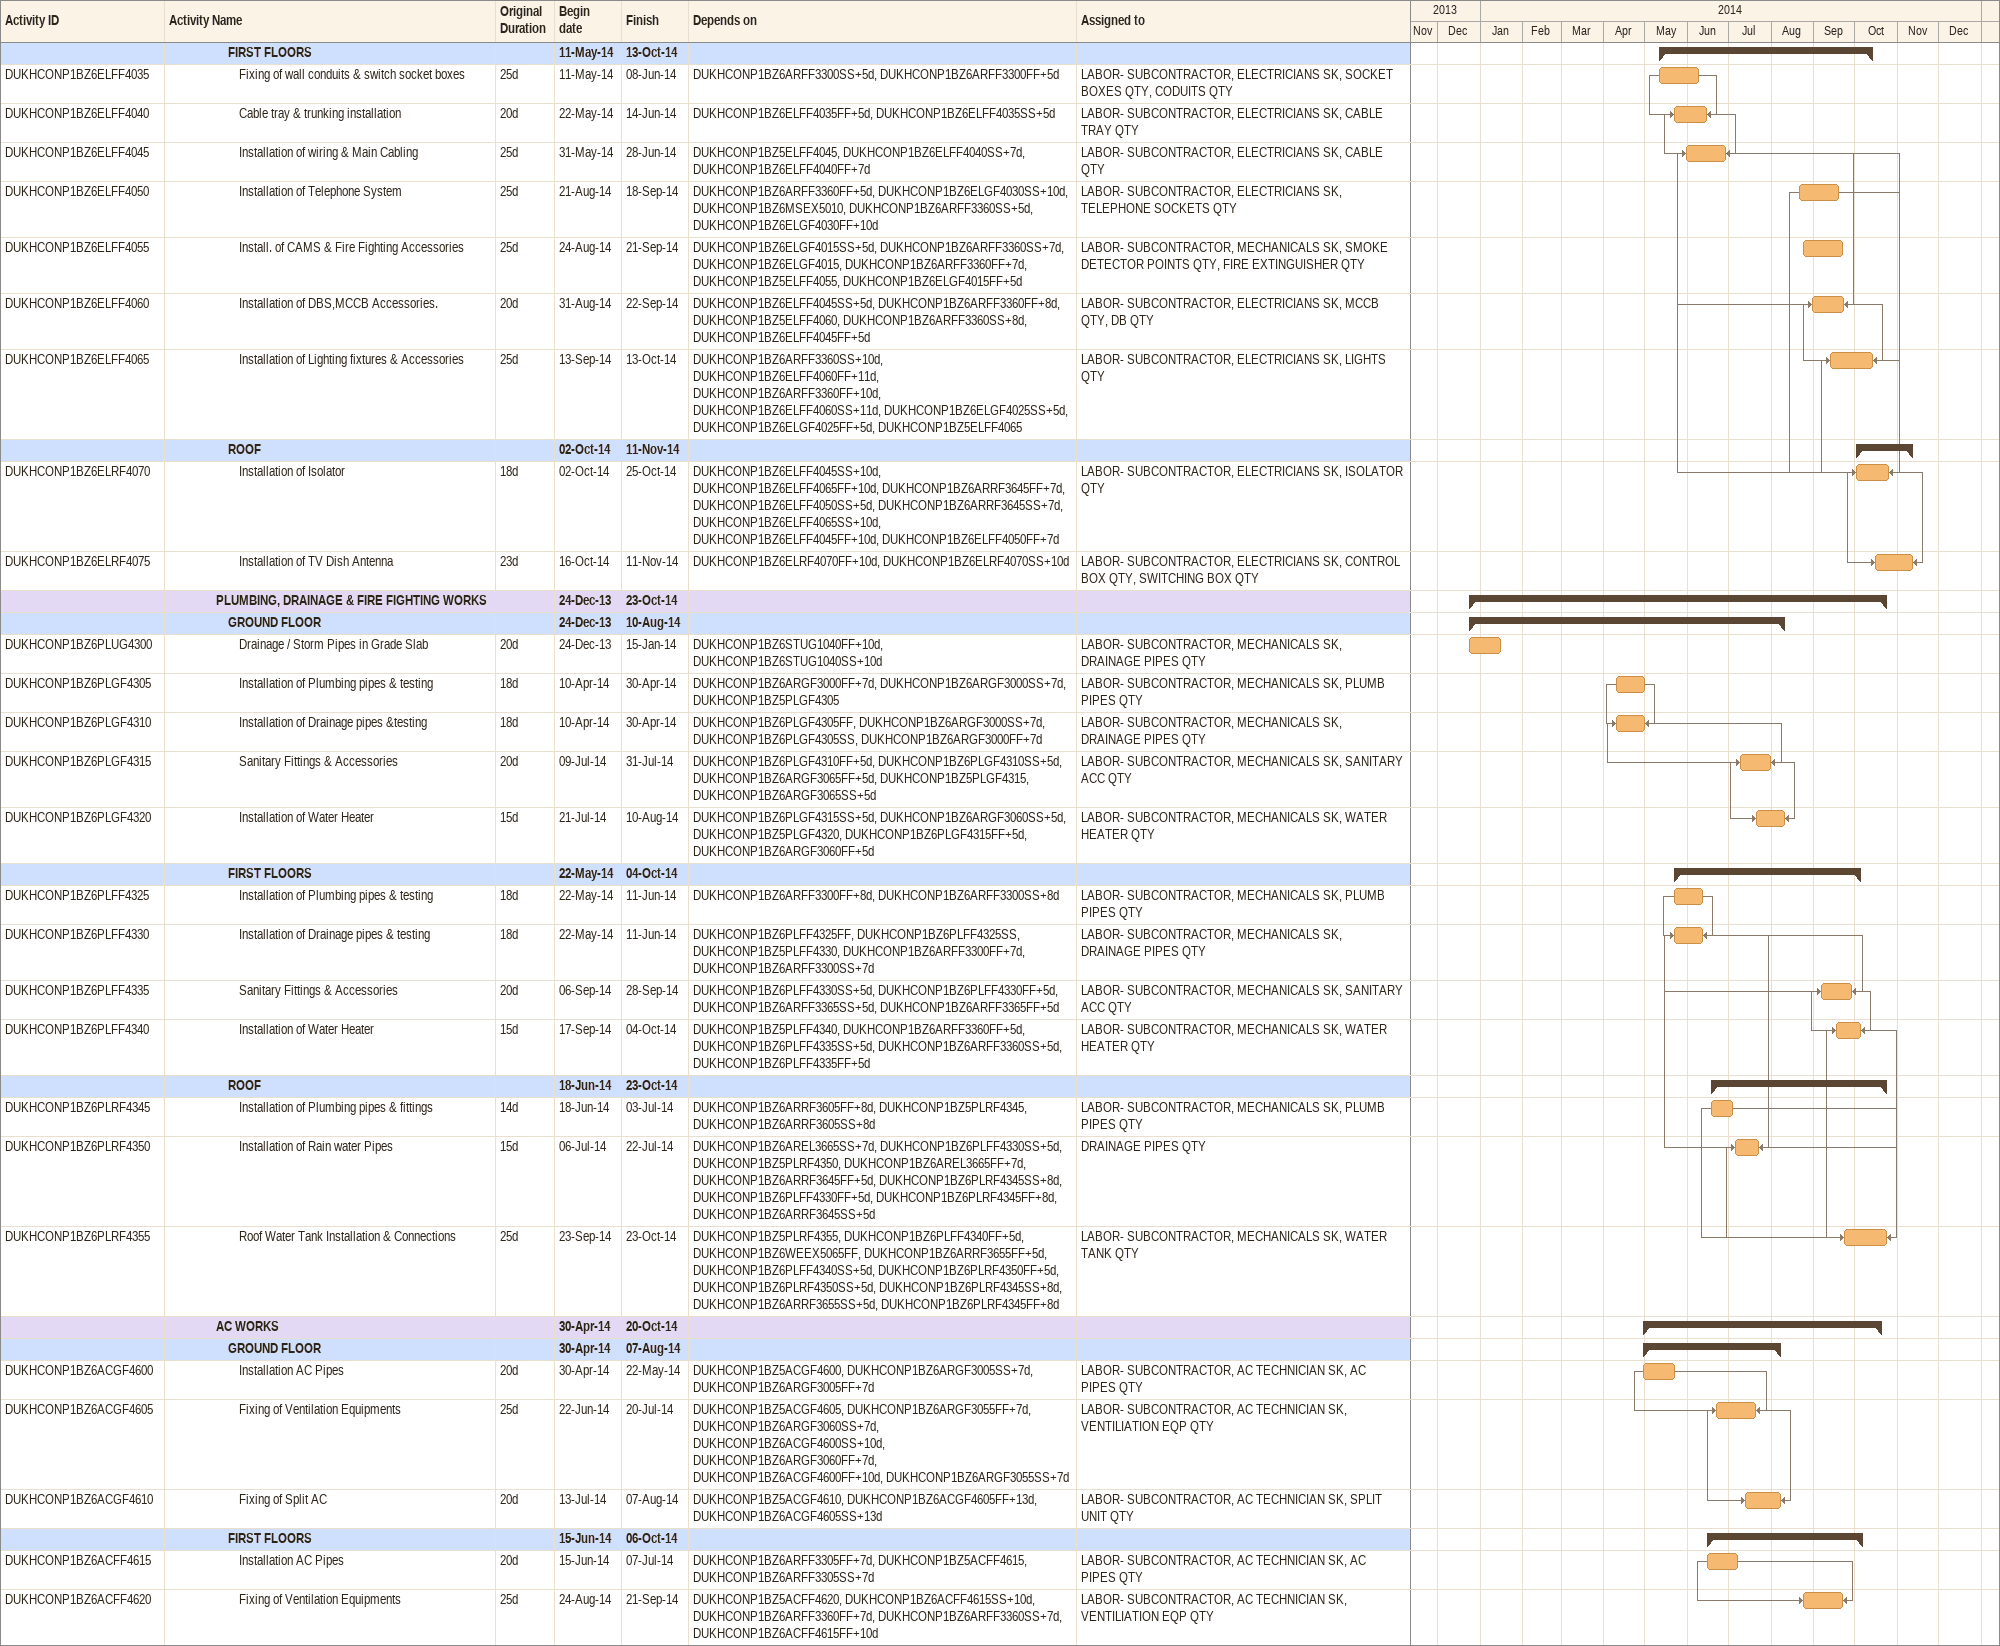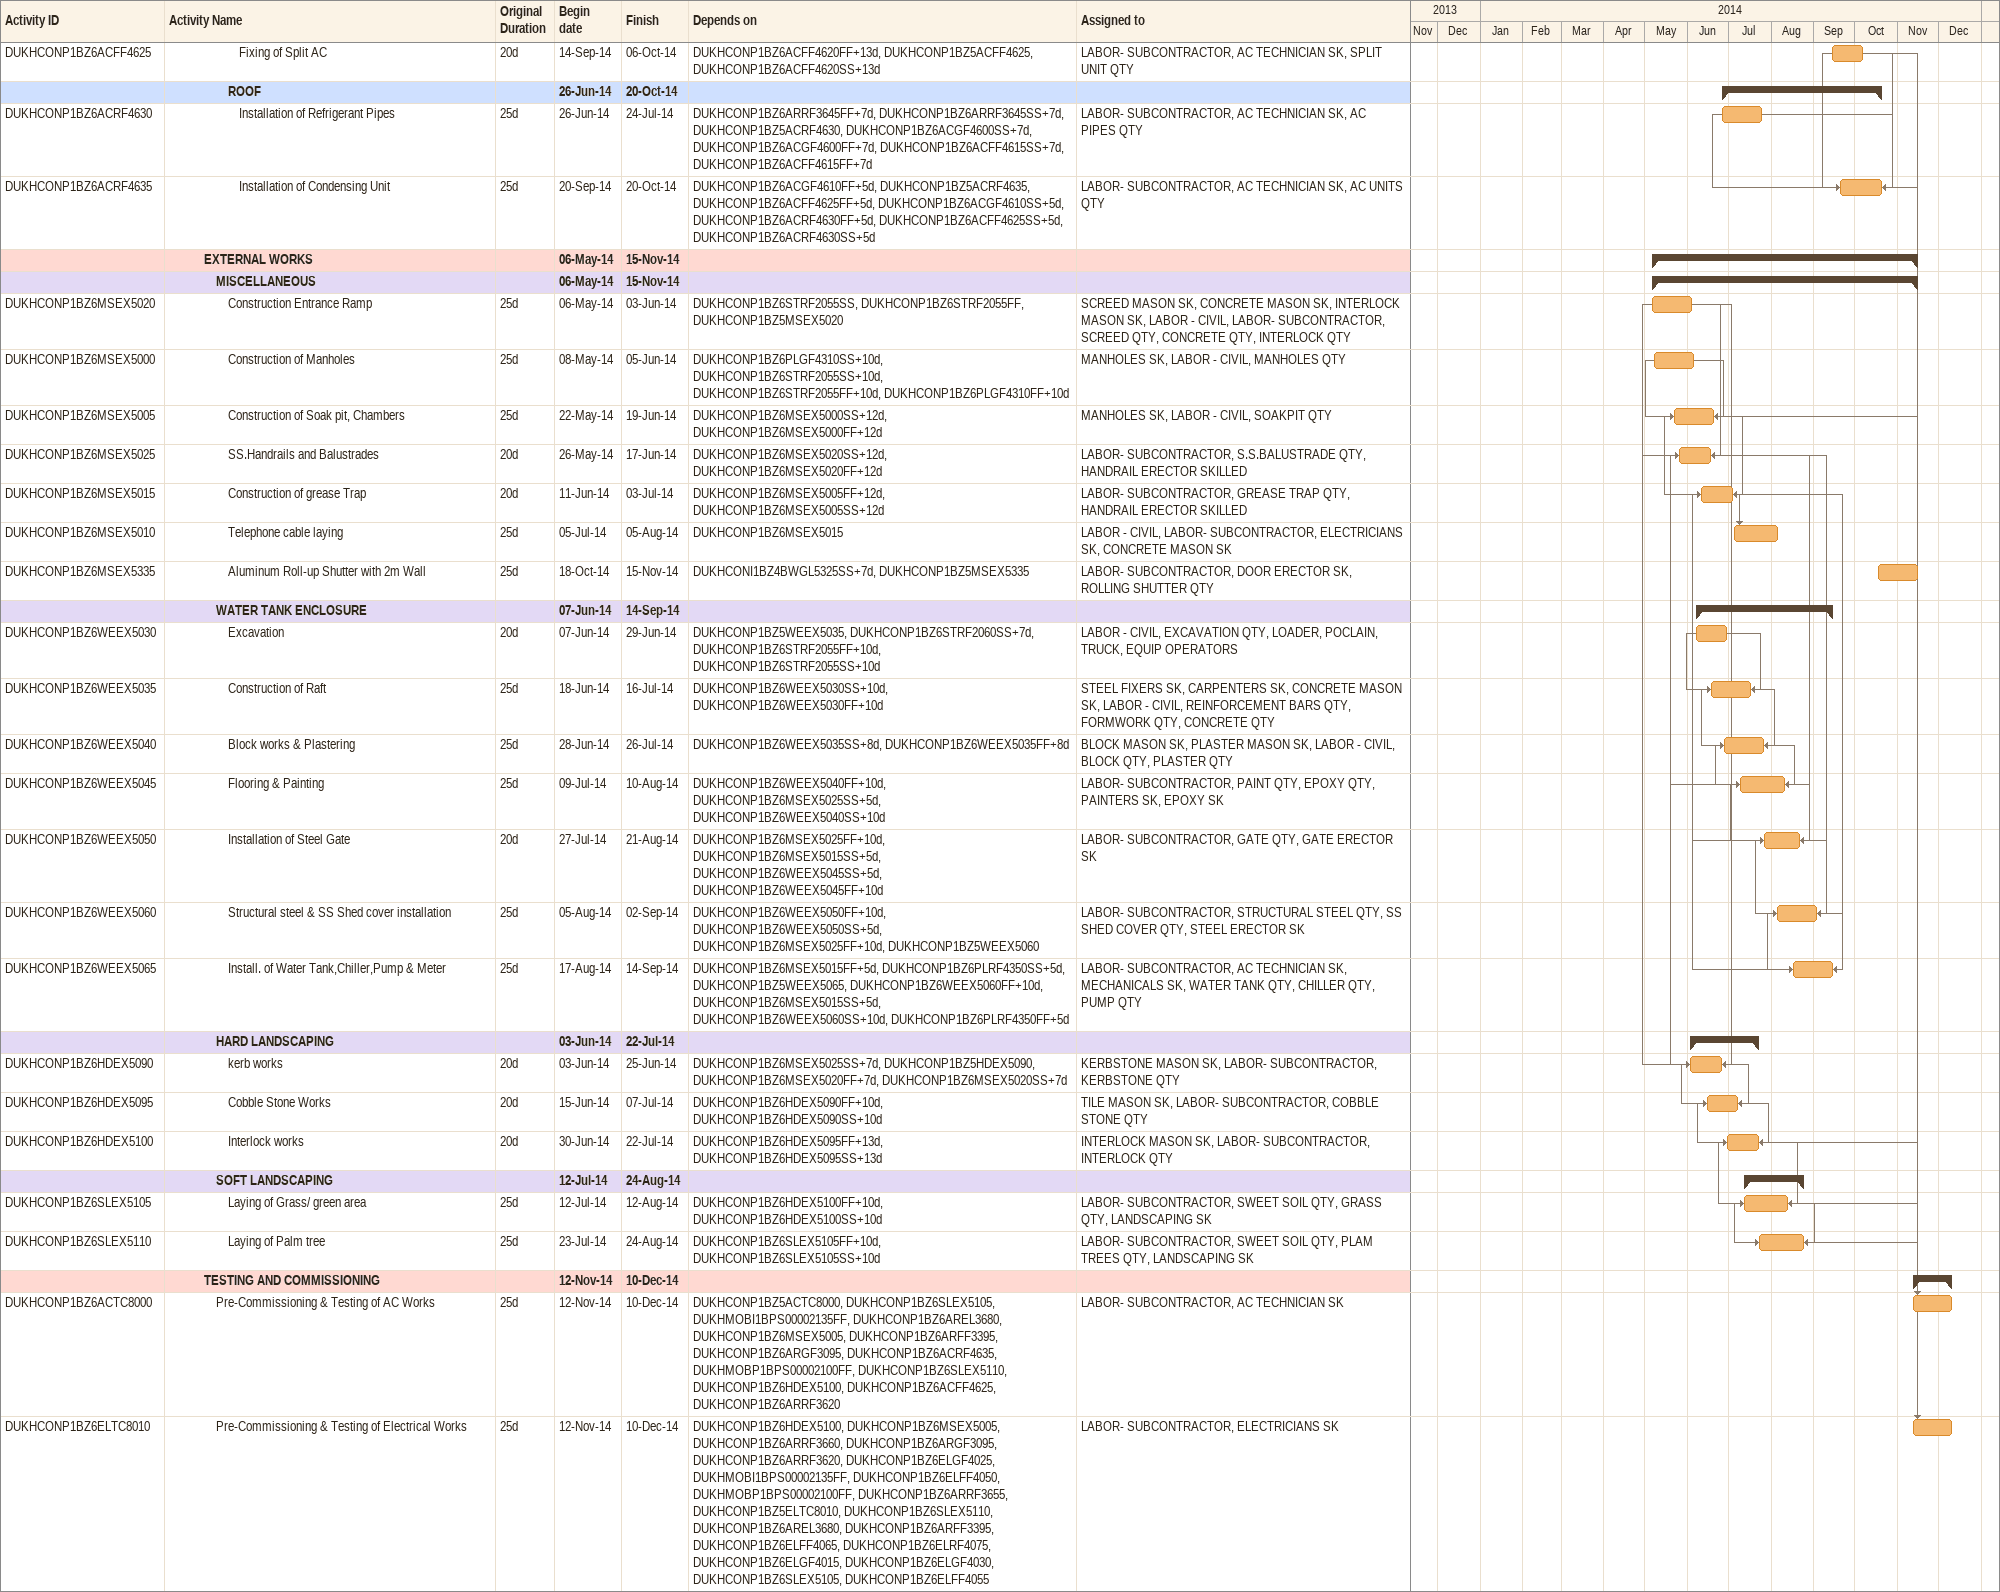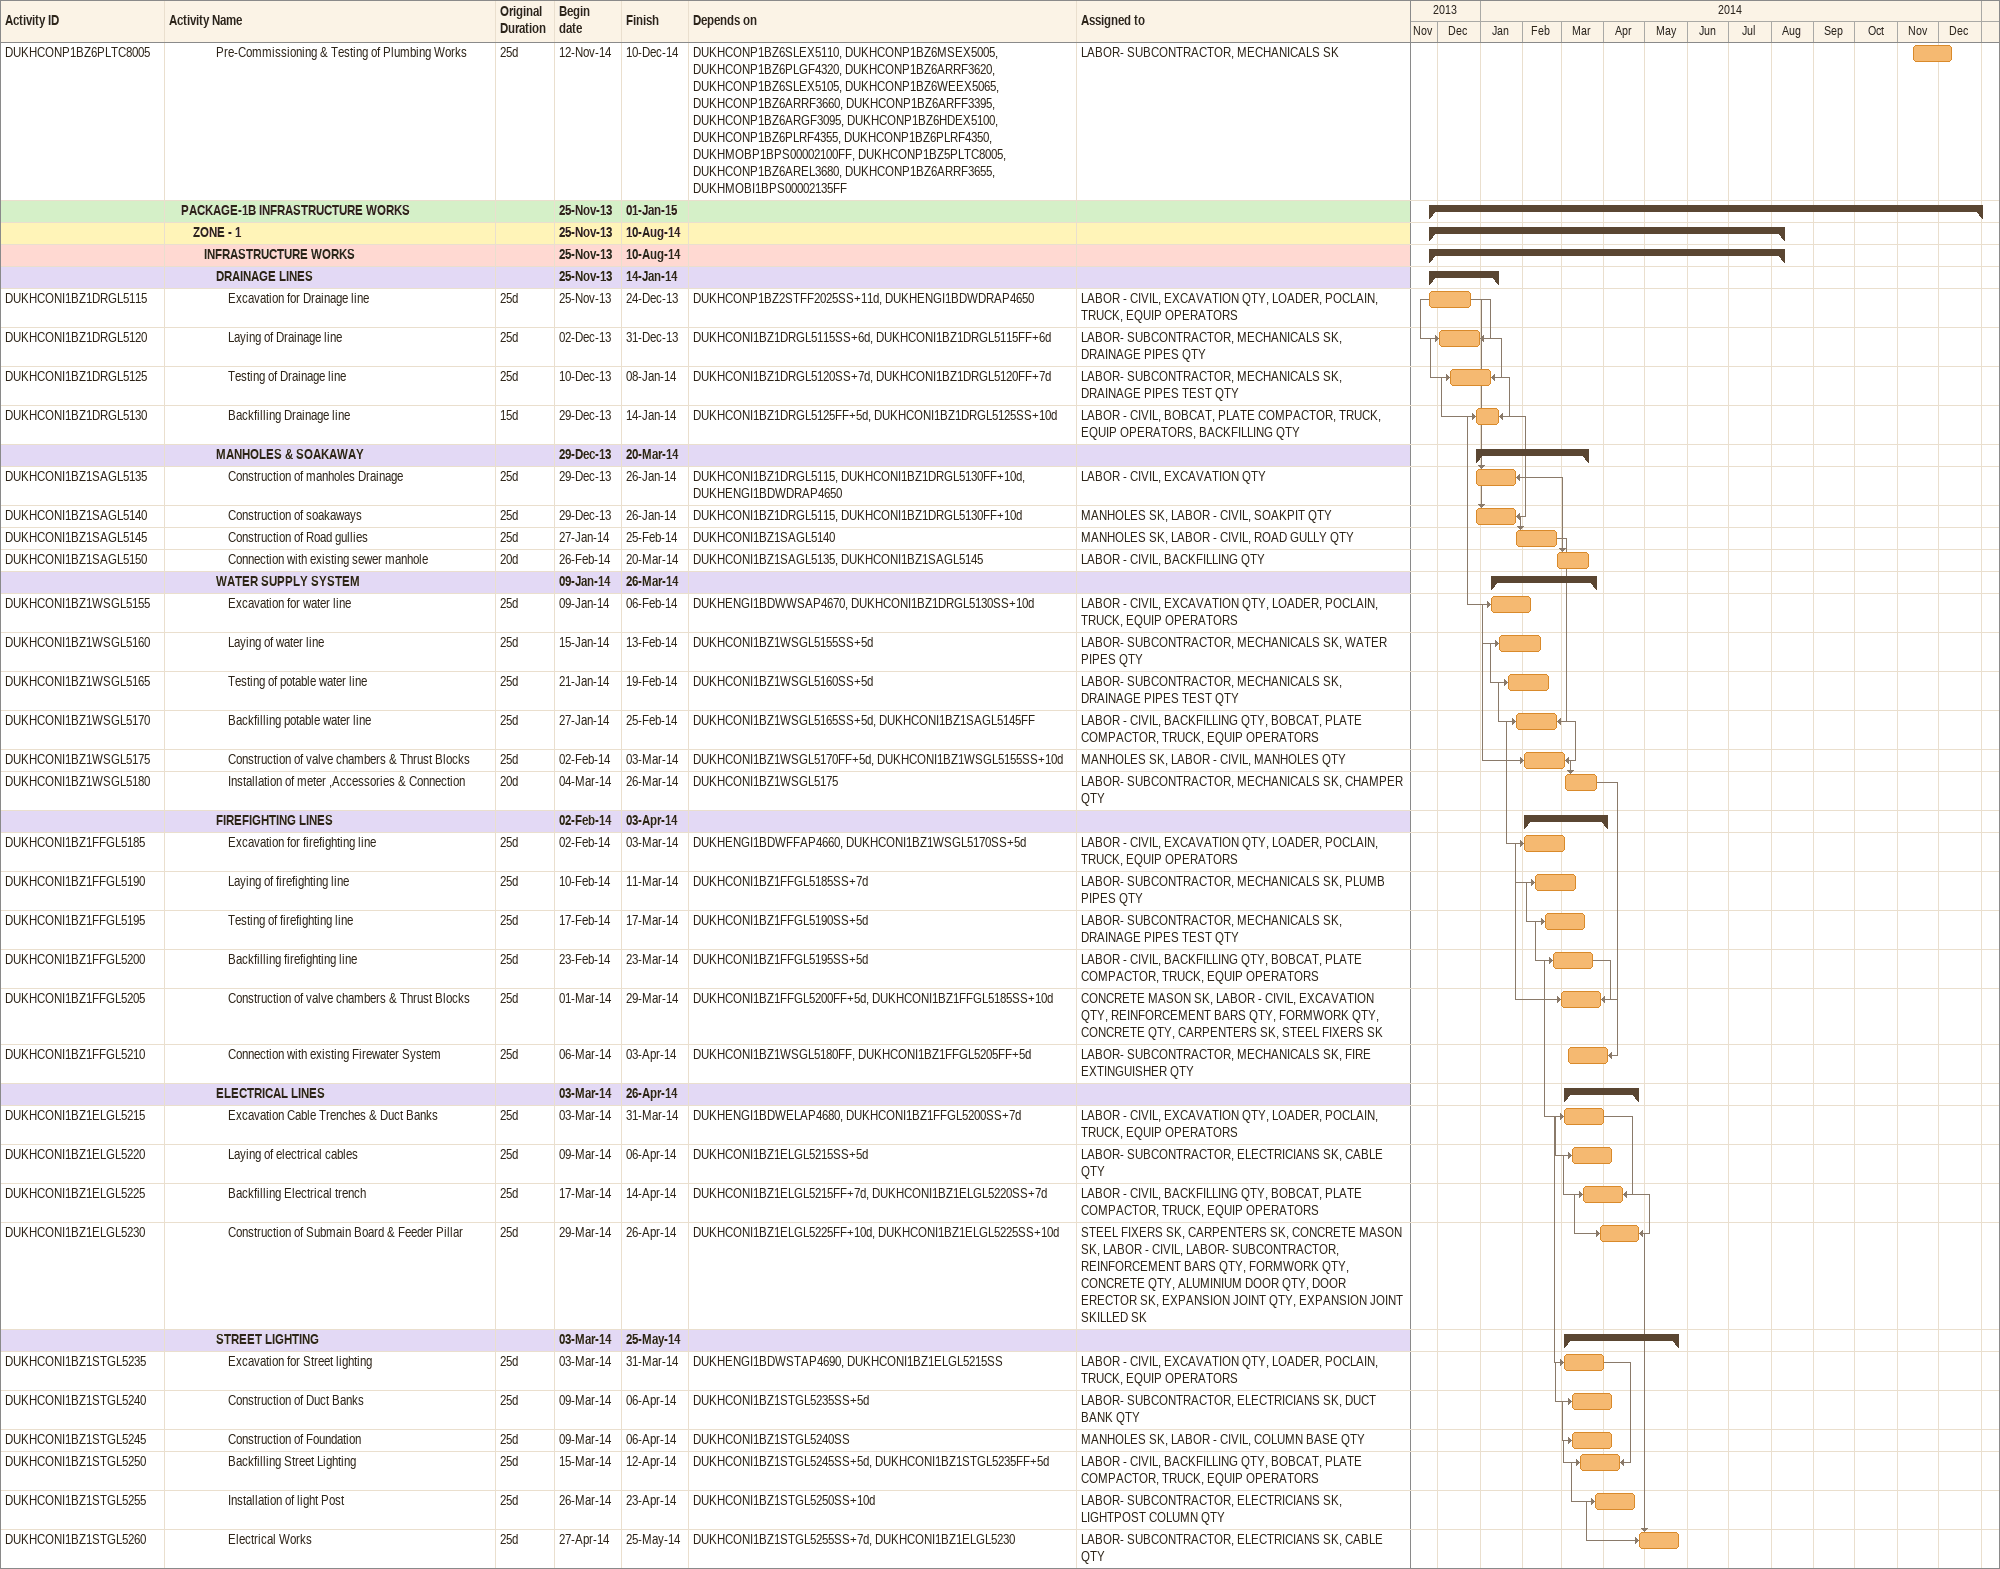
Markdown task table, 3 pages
| ID | Level | Task | Original duration | Start | Finish | Predecessors | Resources |
|---|---|---|---|---|---|---|---|
|  | 6 | **FIRST FLOORS** |  | 2014-05-11 | 2014-10-13 |  |  |
| DUKHCONP1BZ6ELFF4035 | 7 | Fixing of wall conduits & switch socket boxes | 25d | 2014-05-11 | 2014-06-08 | DUKHCONP1BZ6ARFF3300SS+5d, DUKHCONP1BZ6ARFF3300FF+5d | LABOR- SUBCONTRACTOR, ELECTRICIANS SK, SOCKET BOXES QTY, CODUITS QTY |
| DUKHCONP1BZ6ELFF4040 | 7 | Cable tray & trunking installation | 20d | 2014-05-22 | 2014-06-14 | DUKHCONP1BZ6ELFF4035FF+5d, DUKHCONP1BZ6ELFF4035SS+5d | LABOR- SUBCONTRACTOR, ELECTRICIANS SK, CABLE TRAY QTY |
| DUKHCONP1BZ6ELFF4045 | 7 | Installation of wiring & Main Cabling | 25d | 2014-05-31 | 2014-06-28 | DUKHCONP1BZ5ELFF4045, DUKHCONP1BZ6ELFF4040SS+7d, DUKHCONP1BZ6ELFF4040FF+7d | LABOR- SUBCONTRACTOR, ELECTRICIANS SK, CABLE QTY |
| DUKHCONP1BZ6ELFF4050 | 7 | Installation of Telephone System | 25d | 2014-08-21 | 2014-09-18 | DUKHCONP1BZ6ARFF3360FF+5d, DUKHCONP1BZ6ELGF4030SS+10d, DUKHCONP1BZ6MSEX5010, DUKHCONP1BZ6ARFF3360SS+5d, DUKHCONP1BZ6ELGF4030FF+10d | LABOR- SUBCONTRACTOR, ELECTRICIANS SK, TELEPHONE SOCKETS QTY |
| DUKHCONP1BZ6ELFF4055 | 7 | Install. of CAMS & Fire Fighting Accessories | 25d | 2014-08-24 | 2014-09-21 | DUKHCONP1BZ6ELGF4015SS+5d, DUKHCONP1BZ6ARFF3360SS+7d, DUKHCONP1BZ6ELGF4015, DUKHCONP1BZ6ARFF3360FF+7d, DUKHCONP1BZ5ELFF4055, DUKHCONP1BZ6ELGF4015FF+5d | LABOR- SUBCONTRACTOR, MECHANICALS SK, SMOKE DETECTOR POINTS QTY, FIRE EXTINGUISHER QTY |
| DUKHCONP1BZ6ELFF4060 | 7 | Installation of DBS,MCCB Accessories. | 20d | 2014-08-31 | 2014-09-22 | DUKHCONP1BZ6ELFF4045SS+5d, DUKHCONP1BZ6ARFF3360FF+8d, DUKHCONP1BZ5ELFF4060, DUKHCONP1BZ6ARFF3360SS+8d, DUKHCONP1BZ6ELFF4045FF+5d | LABOR- SUBCONTRACTOR, ELECTRICIANS SK, MCCB QTY, DB QTY |
| DUKHCONP1BZ6ELFF4065 | 7 | Installation of Lighting fixtures & Accessories | 25d | 2014-09-13 | 2014-10-13 | DUKHCONP1BZ6ARFF3360SS+10d, DUKHCONP1BZ6ELFF4060FF+11d, DUKHCONP1BZ6ARFF3360FF+10d, DUKHCONP1BZ6ELFF4060SS+11d, DUKHCONP1BZ6ELGF4025SS+5d, DUKHCONP1BZ6ELGF4025FF+5d, DUKHCONP1BZ5ELFF4065 | LABOR- SUBCONTRACTOR, ELECTRICIANS SK, LIGHTS QTY |
|  | 6 | **ROOF** |  | 2014-10-02 | 2014-11-11 |  |  |
| DUKHCONP1BZ6ELRF4070 | 7 | Installation of Isolator | 18d | 2014-10-02 | 2014-10-25 | DUKHCONP1BZ6ELFF4045SS+10d, DUKHCONP1BZ6ELFF4065FF+10d, DUKHCONP1BZ6ARRF3645FF+7d, DUKHCONP1BZ6ELFF4050SS+5d, DUKHCONP1BZ6ARRF3645SS+7d, DUKHCONP1BZ6ELFF4065SS+10d, DUKHCONP1BZ6ELFF4045FF+10d, DUKHCONP1BZ6ELFF4050FF+7d | LABOR- SUBCONTRACTOR, ELECTRICIANS SK, ISOLATOR QTY |
| DUKHCONP1BZ6ELRF4075 | 7 | Installation of TV Dish Antenna | 23d | 2014-10-16 | 2014-11-11 | DUKHCONP1BZ6ELRF4070FF+10d, DUKHCONP1BZ6ELRF4070SS+10d | LABOR- SUBCONTRACTOR, ELECTRICIANS SK, CONTROL BOX QTY, SWITCHING BOX QTY |
|  | 5 | **PLUMBING, DRAINAGE & FIRE FIGHTING WORKS** |  | 2013-12-24 | 2014-10-23 |  |  |
|  | 6 | **GROUND FLOOR** |  | 2013-12-24 | 2014-08-10 |  |  |
| DUKHCONP1BZ6PLUG4300 | 7 | Drainage / Storm Pipes in Grade Slab | 20d | 2013-12-24 | 2014-01-15 | DUKHCONP1BZ6STUG1040FF+10d, DUKHCONP1BZ6STUG1040SS+10d | LABOR- SUBCONTRACTOR, MECHANICALS SK, DRAINAGE PIPES QTY |
| DUKHCONP1BZ6PLGF4305 | 7 | Installation of Plumbing pipes & testing | 18d | 2014-04-10 | 2014-04-30 | DUKHCONP1BZ6ARGF3000FF+7d, DUKHCONP1BZ6ARGF3000SS+7d, DUKHCONP1BZ5PLGF4305 | LABOR- SUBCONTRACTOR, MECHANICALS SK, PLUMB PIPES QTY |
| DUKHCONP1BZ6PLGF4310 | 7 | Installation of Drainage pipes &testing | 18d | 2014-04-10 | 2014-04-30 | DUKHCONP1BZ6PLGF4305FF, DUKHCONP1BZ6ARGF3000SS+7d, DUKHCONP1BZ6PLGF4305SS, DUKHCONP1BZ6ARGF3000FF+7d | LABOR- SUBCONTRACTOR, MECHANICALS SK, DRAINAGE PIPES QTY |
| DUKHCONP1BZ6PLGF4315 | 7 | Sanitary Fittings & Accessories | 20d | 2014-07-09 | 2014-07-31 | DUKHCONP1BZ6PLGF4310FF+5d, DUKHCONP1BZ6PLGF4310SS+5d, DUKHCONP1BZ6ARGF3065FF+5d, DUKHCONP1BZ5PLGF4315, DUKHCONP1BZ6ARGF3065SS+5d | LABOR- SUBCONTRACTOR, MECHANICALS SK, SANITARY ACC QTY |
| DUKHCONP1BZ6PLGF4320 | 7 | Installation of Water Heater | 15d | 2014-07-21 | 2014-08-10 | DUKHCONP1BZ6PLGF4315SS+5d, DUKHCONP1BZ6ARGF3060SS+5d, DUKHCONP1BZ5PLGF4320, DUKHCONP1BZ6PLGF4315FF+5d, DUKHCONP1BZ6ARGF3060FF+5d | LABOR- SUBCONTRACTOR, MECHANICALS SK, WATER HEATER QTY |
|  | 6 | **FIRST FLOORS** |  | 2014-05-22 | 2014-10-04 |  |  |
| DUKHCONP1BZ6PLFF4325 | 7 | Installation of Plumbing pipes & testing | 18d | 2014-05-22 | 2014-06-11 | DUKHCONP1BZ6ARFF3300FF+8d, DUKHCONP1BZ6ARFF3300SS+8d | LABOR- SUBCONTRACTOR, MECHANICALS SK, PLUMB PIPES QTY |
| DUKHCONP1BZ6PLFF4330 | 7 | Installation of Drainage pipes & testing | 18d | 2014-05-22 | 2014-06-11 | DUKHCONP1BZ6PLFF4325FF, DUKHCONP1BZ6PLFF4325SS, DUKHCONP1BZ5PLFF4330, DUKHCONP1BZ6ARFF3300FF+7d, DUKHCONP1BZ6ARFF3300SS+7d | LABOR- SUBCONTRACTOR, MECHANICALS SK, DRAINAGE PIPES QTY |
| DUKHCONP1BZ6PLFF4335 | 7 | Sanitary Fittings & Accessories | 20d | 2014-09-06 | 2014-09-28 | DUKHCONP1BZ6PLFF4330SS+5d, DUKHCONP1BZ6PLFF4330FF+5d, DUKHCONP1BZ6ARFF3365SS+5d, DUKHCONP1BZ6ARFF3365FF+5d | LABOR- SUBCONTRACTOR, MECHANICALS SK, SANITARY ACC QTY |
| DUKHCONP1BZ6PLFF4340 | 7 | Installation of Water Heater | 15d | 2014-09-17 | 2014-10-04 | DUKHCONP1BZ5PLFF4340, DUKHCONP1BZ6ARFF3360FF+5d, DUKHCONP1BZ6PLFF4335SS+5d, DUKHCONP1BZ6ARFF3360SS+5d, DUKHCONP1BZ6PLFF4335FF+5d | LABOR- SUBCONTRACTOR, MECHANICALS SK, WATER HEATER QTY |
|  | 6 | **ROOF** |  | 2014-06-18 | 2014-10-23 |  |  |
| DUKHCONP1BZ6PLRF4345 | 7 | Installation of Plumbing pipes & fittings | 14d | 2014-06-18 | 2014-07-03 | DUKHCONP1BZ6ARRF3605FF+8d, DUKHCONP1BZ5PLRF4345, DUKHCONP1BZ6ARRF3605SS+8d | LABOR- SUBCONTRACTOR, MECHANICALS SK, PLUMB PIPES QTY |
| DUKHCONP1BZ6PLRF4350 | 7 | Installation of Rain water Pipes | 15d | 2014-07-06 | 2014-07-22 | DUKHCONP1BZ6AREL3665SS+7d, DUKHCONP1BZ6PLFF4330SS+5d, DUKHCONP1BZ5PLRF4350, DUKHCONP1BZ6AREL3665FF+7d, DUKHCONP1BZ6ARRF3645FF+5d, DUKHCONP1BZ6PLRF4345SS+8d, DUKHCONP1BZ6PLFF4330FF+5d, DUKHCONP1BZ6PLRF4345FF+8d, DUKHCONP1BZ6ARRF3645SS+5d | DRAINAGE PIPES QTY |
| DUKHCONP1BZ6PLRF4355 | 7 | Roof Water Tank Installation & Connections | 25d | 2014-09-23 | 2014-10-23 | DUKHCONP1BZ5PLRF4355, DUKHCONP1BZ6PLFF4340FF+5d, DUKHCONP1BZ6WEEX5065FF, DUKHCONP1BZ6ARRF3655FF+5d, DUKHCONP1BZ6PLFF4340SS+5d, DUKHCONP1BZ6PLRF4350FF+5d, DUKHCONP1BZ6PLRF4350SS+5d, DUKHCONP1BZ6PLRF4345SS+8d, DUKHCONP1BZ6ARRF3655SS+5d, DUKHCONP1BZ6PLRF4345FF+8d | LABOR- SUBCONTRACTOR, MECHANICALS SK, WATER TANK QTY |
|  | 5 | **AC WORKS** |  | 2014-04-30 | 2014-10-20 |  |  |
|  | 6 | **GROUND FLOOR** |  | 2014-04-30 | 2014-08-07 |  |  |
| DUKHCONP1BZ6ACGF4600 | 7 | Installation AC Pipes | 20d | 2014-04-30 | 2014-05-22 | DUKHCONP1BZ5ACGF4600, DUKHCONP1BZ6ARGF3005SS+7d, DUKHCONP1BZ6ARGF3005FF+7d | LABOR- SUBCONTRACTOR, AC TECHNICIAN SK, AC PIPES QTY |
| DUKHCONP1BZ6ACGF4605 | 7 | Fixing of Ventilation Equipments | 25d | 2014-06-22 | 2014-07-20 | DUKHCONP1BZ5ACGF4605, DUKHCONP1BZ6ARGF3055FF+7d, DUKHCONP1BZ6ARGF3060SS+7d, DUKHCONP1BZ6ACGF4600SS+10d, DUKHCONP1BZ6ARGF3060FF+7d, DUKHCONP1BZ6ACGF4600FF+10d, DUKHCONP1BZ6ARGF3055SS+7d | LABOR- SUBCONTRACTOR, AC TECHNICIAN SK, VENTILIATION EQP QTY |
| DUKHCONP1BZ6ACGF4610 | 7 | Fixing of Split AC | 20d | 2014-07-13 | 2014-08-07 | DUKHCONP1BZ5ACGF4610, DUKHCONP1BZ6ACGF4605FF+13d, DUKHCONP1BZ6ACGF4605SS+13d | LABOR- SUBCONTRACTOR, AC TECHNICIAN SK, SPLIT UNIT QTY |
|  | 6 | **FIRST FLOORS** |  | 2014-06-15 | 2014-10-06 |  |  |
| DUKHCONP1BZ6ACFF4615 | 7 | Installation AC Pipes | 20d | 2014-06-15 | 2014-07-07 | DUKHCONP1BZ6ARFF3305FF+7d, DUKHCONP1BZ5ACFF4615, DUKHCONP1BZ6ARFF3305SS+7d | LABOR- SUBCONTRACTOR, AC TECHNICIAN SK, AC PIPES QTY |
| DUKHCONP1BZ6ACFF4620 | 7 | Fixing of Ventilation Equipments | 25d | 2014-08-24 | 2014-09-21 | DUKHCONP1BZ5ACFF4620, DUKHCONP1BZ6ACFF4615SS+10d, DUKHCONP1BZ6ARFF3360FF+7d, DUKHCONP1BZ6ARFF3360SS+7d, DUKHCONP1BZ6ACFF4615FF+10d | LABOR- SUBCONTRACTOR, AC TECHNICIAN SK, VENTILIATION EQP QTY |
| DUKHCONP1BZ6ACFF4625 | 7 | Fixing of Split AC | 20d | 2014-09-14 | 2014-10-06 | DUKHCONP1BZ6ACFF4620FF+13d, DUKHCONP1BZ5ACFF4625, DUKHCONP1BZ6ACFF4620SS+13d | LABOR- SUBCONTRACTOR, AC TECHNICIAN SK, SPLIT UNIT QTY |
|  | 6 | **ROOF** |  | 2014-06-26 | 2014-10-20 |  |  |
| DUKHCONP1BZ6ACRF4630 | 7 | Installation of Refrigerant Pipes | 25d | 2014-06-26 | 2014-07-24 | DUKHCONP1BZ6ARRF3645FF+7d, DUKHCONP1BZ6ARRF3645SS+7d, DUKHCONP1BZ5ACRF4630, DUKHCONP1BZ6ACGF4600SS+7d, DUKHCONP1BZ6ACGF4600FF+7d, DUKHCONP1BZ6ACFF4615SS+7d, DUKHCONP1BZ6ACFF4615FF+7d | LABOR- SUBCONTRACTOR, AC TECHNICIAN SK, AC PIPES QTY |
| DUKHCONP1BZ6ACRF4635 | 7 | Installation of Condensing Unit | 25d | 2014-09-20 | 2014-10-20 | DUKHCONP1BZ6ACGF4610FF+5d, DUKHCONP1BZ5ACRF4635, DUKHCONP1BZ6ACFF4625FF+5d, DUKHCONP1BZ6ACGF4610SS+5d, DUKHCONP1BZ6ACRF4630FF+5d, DUKHCONP1BZ6ACFF4625SS+5d, DUKHCONP1BZ6ACRF4630SS+5d | LABOR- SUBCONTRACTOR, AC TECHNICIAN SK, AC UNITS QTY |
|  | 4 | **EXTERNAL WORKS** |  | 2014-05-06 | 2014-11-15 |  |  |
|  | 5 | **MISCELLANEOUS** |  | 2014-05-06 | 2014-11-15 |  |  |
| DUKHCONP1BZ6MSEX5020 | 6 | Construction Entrance Ramp | 25d | 2014-05-06 | 2014-06-03 | DUKHCONP1BZ6STRF2055SS, DUKHCONP1BZ6STRF2055FF, DUKHCONP1BZ5MSEX5020 | SCREED MASON SK, CONCRETE MASON SK, INTERLOCK MASON SK, LABOR - CIVIL, LABOR- SUBCONTRACTOR, SCREED QTY, CONCRETE QTY, INTERLOCK QTY |
| DUKHCONP1BZ6MSEX5000 | 6 | Construction of Manholes | 25d | 2014-05-08 | 2014-06-05 | DUKHCONP1BZ6PLGF4310SS+10d, DUKHCONP1BZ6STRF2055SS+10d, DUKHCONP1BZ6STRF2055FF+10d, DUKHCONP1BZ6PLGF4310FF+10d | MANHOLES SK, LABOR - CIVIL, MANHOLES QTY |
| DUKHCONP1BZ6MSEX5005 | 6 | Construction of Soak pit, Chambers | 25d | 2014-05-22 | 2014-06-19 | DUKHCONP1BZ6MSEX5000SS+12d, DUKHCONP1BZ6MSEX5000FF+12d | MANHOLES SK, LABOR - CIVIL, SOAKPIT QTY |
| DUKHCONP1BZ6MSEX5025 | 6 | SS.Handrails and Balustrades | 20d | 2014-05-26 | 2014-06-17 | DUKHCONP1BZ6MSEX5020SS+12d, DUKHCONP1BZ6MSEX5020FF+12d | LABOR- SUBCONTRACTOR, S.S.BALUSTRADE QTY, HANDRAIL ERECTOR SKILLED |
| DUKHCONP1BZ6MSEX5015 | 6 | Construction of grease Trap | 20d | 2014-06-11 | 2014-07-03 | DUKHCONP1BZ6MSEX5005FF+12d, DUKHCONP1BZ6MSEX5005SS+12d | LABOR- SUBCONTRACTOR, GREASE TRAP QTY, HANDRAIL ERECTOR SKILLED |
| DUKHCONP1BZ6MSEX5010 | 6 | Telephone cable laying | 25d | 2014-07-05 | 2014-08-05 | DUKHCONP1BZ6MSEX5015 | LABOR - CIVIL, LABOR- SUBCONTRACTOR, ELECTRICIANS SK, CONCRETE MASON SK |
| DUKHCONP1BZ6MSEX5335 | 6 | Aluminum Roll-up Shutter with 2m Wall | 25d | 2014-10-18 | 2014-11-15 | DUKHCONI1BZ4BWGL5325SS+7d, DUKHCONP1BZ5MSEX5335 | LABOR- SUBCONTRACTOR, DOOR ERECTOR SK, ROLLING SHUTTER QTY |
|  | 5 | **WATER TANK ENCLOSURE** |  | 2014-06-07 | 2014-09-14 |  |  |
| DUKHCONP1BZ6WEEX5030 | 6 | Excavation | 20d | 2014-06-07 | 2014-06-29 | DUKHCONP1BZ5WEEX5035, DUKHCONP1BZ6STRF2060SS+7d, DUKHCONP1BZ6STRF2055FF+10d, DUKHCONP1BZ6STRF2055SS+10d | LABOR - CIVIL, EXCAVATION QTY, LOADER, POCLAIN, TRUCK, EQUIP OPERATORS |
| DUKHCONP1BZ6WEEX5035 | 6 | Construction of Raft | 25d | 2014-06-18 | 2014-07-16 | DUKHCONP1BZ6WEEX5030SS+10d, DUKHCONP1BZ6WEEX5030FF+10d | STEEL FIXERS SK, CARPENTERS SK, CONCRETE MASON SK, LABOR - CIVIL, REINFORCEMENT BARS QTY, FORMWORK QTY, CONCRETE QTY |
| DUKHCONP1BZ6WEEX5040 | 6 | Block works & Plastering | 25d | 2014-06-28 | 2014-07-26 | DUKHCONP1BZ6WEEX5035SS+8d, DUKHCONP1BZ6WEEX5035FF+8d | BLOCK MASON SK, PLASTER MASON SK, LABOR - CIVIL, BLOCK QTY, PLASTER QTY |
| DUKHCONP1BZ6WEEX5045 | 6 | Flooring & Painting | 25d | 2014-07-09 | 2014-08-10 | DUKHCONP1BZ6WEEX5040FF+10d, DUKHCONP1BZ6MSEX5025SS+5d, DUKHCONP1BZ6WEEX5040SS+10d | LABOR- SUBCONTRACTOR, PAINT QTY, EPOXY QTY, PAINTERS SK, EPOXY SK |
| DUKHCONP1BZ6WEEX5050 | 6 | Installation of Steel Gate | 20d | 2014-07-27 | 2014-08-21 | DUKHCONP1BZ6MSEX5025FF+10d, DUKHCONP1BZ6MSEX5015SS+5d, DUKHCONP1BZ6WEEX5045SS+5d, DUKHCONP1BZ6WEEX5045FF+10d | LABOR- SUBCONTRACTOR, GATE QTY, GATE ERECTOR SK |
| DUKHCONP1BZ6WEEX5060 | 6 | Structural steel & SS Shed cover installation | 25d | 2014-08-05 | 2014-09-02 | DUKHCONP1BZ6WEEX5050FF+10d, DUKHCONP1BZ6WEEX5050SS+5d, DUKHCONP1BZ6MSEX5025FF+10d, DUKHCONP1BZ5WEEX5060 | LABOR- SUBCONTRACTOR, STRUCTURAL STEEL QTY, SS SHED COVER QTY, STEEL ERECTOR SK |
| DUKHCONP1BZ6WEEX5065 | 6 | Install. of Water Tank,Chiller,Pump & Meter | 25d | 2014-08-17 | 2014-09-14 | DUKHCONP1BZ6MSEX5015FF+5d, DUKHCONP1BZ6PLRF4350SS+5d, DUKHCONP1BZ5WEEX5065, DUKHCONP1BZ6WEEX5060FF+10d, DUKHCONP1BZ6MSEX5015SS+5d, DUKHCONP1BZ6WEEX5060SS+10d, DUKHCONP1BZ6PLRF4350FF+5d | LABOR- SUBCONTRACTOR, AC TECHNICIAN SK, MECHANICALS SK, WATER TANK QTY, CHILLER QTY, PUMP QTY |
|  | 5 | **HARD LANDSCAPING** |  | 2014-06-03 | 2014-07-22 |  |  |
| DUKHCONP1BZ6HDEX5090 | 6 | kerb works | 20d | 2014-06-03 | 2014-06-25 | DUKHCONP1BZ6MSEX5025SS+7d, DUKHCONP1BZ5HDEX5090, DUKHCONP1BZ6MSEX5020FF+7d, DUKHCONP1BZ6MSEX5020SS+7d | KERBSTONE MASON SK, LABOR- SUBCONTRACTOR, KERBSTONE QTY |
| DUKHCONP1BZ6HDEX5095 | 6 | Cobble Stone Works | 20d | 2014-06-15 | 2014-07-07 | DUKHCONP1BZ6HDEX5090FF+10d, DUKHCONP1BZ6HDEX5090SS+10d | TILE MASON SK, LABOR- SUBCONTRACTOR, COBBLE STONE QTY |
| DUKHCONP1BZ6HDEX5100 | 6 | Interlock works | 20d | 2014-06-30 | 2014-07-22 | DUKHCONP1BZ6HDEX5095FF+13d, DUKHCONP1BZ6HDEX5095SS+13d | INTERLOCK MASON SK, LABOR- SUBCONTRACTOR, INTERLOCK QTY |
|  | 5 | **SOFT LANDSCAPING** |  | 2014-07-12 | 2014-08-24 |  |  |
| DUKHCONP1BZ6SLEX5105 | 6 | Laying of Grass/ green area | 25d | 2014-07-12 | 2014-08-12 | DUKHCONP1BZ6HDEX5100FF+10d, DUKHCONP1BZ6HDEX5100SS+10d | LABOR- SUBCONTRACTOR, SWEET SOIL QTY, GRASS QTY, LANDSCAPING SK |
| DUKHCONP1BZ6SLEX5110 | 6 | Laying of Palm tree | 25d | 2014-07-23 | 2014-08-24 | DUKHCONP1BZ6SLEX5105FF+10d, DUKHCONP1BZ6SLEX5105SS+10d | LABOR- SUBCONTRACTOR, SWEET SOIL QTY, PLAM TREES QTY, LANDSCAPING SK |
|  | 4 | **TESTING AND COMMISSIONING** |  | 2014-11-12 | 2014-12-10 |  |  |
| DUKHCONP1BZ6ACTC8000 | 5 | Pre-Commissioning & Testing of AC Works | 25d | 2014-11-12 | 2014-12-10 | DUKHCONP1BZ5ACTC8000, DUKHCONP1BZ6SLEX5105, DUKHMOBI1BPS00002135FF, DUKHCONP1BZ6AREL3680, DUKHCONP1BZ6MSEX5005, DUKHCONP1BZ6ARFF3395, DUKHCONP1BZ6ARGF3095, DUKHCONP1BZ6ACRF4635, DUKHMOBP1BPS00002100FF, DUKHCONP1BZ6SLEX5110, DUKHCONP1BZ6HDEX5100, DUKHCONP1BZ6ACFF4625, DUKHCONP1BZ6ARRF3620 | LABOR- SUBCONTRACTOR, AC TECHNICIAN SK |
| DUKHCONP1BZ6ELTC8010 | 5 | Pre-Commissioning & Testing of Electrical Works | 25d | 2014-11-12 | 2014-12-10 | DUKHCONP1BZ6HDEX5100, DUKHCONP1BZ6MSEX5005, DUKHCONP1BZ6ARRF3660, DUKHCONP1BZ6ARGF3095, DUKHCONP1BZ6ARRF3620, DUKHCONP1BZ6ELGF4025, DUKHMOBI1BPS00002135FF, DUKHCONP1BZ6ELFF4050, DUKHMOBP1BPS00002100FF, DUKHCONP1BZ6ARRF3655, DUKHCONP1BZ5ELTC8010, DUKHCONP1BZ6SLEX5110, DUKHCONP1BZ6AREL3680, DUKHCONP1BZ6ARFF3395, DUKHCONP1BZ6ELFF4065, DUKHCONP1BZ6ELRF4075, DUKHCONP1BZ6ELGF4015, DUKHCONP1BZ6ELGF4030, DUKHCONP1BZ6SLEX5105, DUKHCONP1BZ6ELFF4055 | LABOR- SUBCONTRACTOR, ELECTRICIANS SK |
| DUKHCONP1BZ6PLTC8005 | 5 | Pre-Commissioning & Testing of Plumbing Works | 25d | 2014-11-12 | 2014-12-10 | DUKHCONP1BZ6SLEX5110, DUKHCONP1BZ6MSEX5005, DUKHCONP1BZ6PLGF4320, DUKHCONP1BZ6ARRF3620, DUKHCONP1BZ6SLEX5105, DUKHCONP1BZ6WEEX5065, DUKHCONP1BZ6ARRF3660, DUKHCONP1BZ6ARFF3395, DUKHCONP1BZ6ARGF3095, DUKHCONP1BZ6HDEX5100, DUKHCONP1BZ6PLRF4355, DUKHCONP1BZ6PLRF4350, DUKHMOBP1BPS00002100FF, DUKHCONP1BZ5PLTC8005, DUKHCONP1BZ6AREL3680, DUKHCONP1BZ6ARRF3655, DUKHMOBI1BPS00002135FF | LABOR- SUBCONTRACTOR, MECHANICALS SK |
|  | 2 | **PACKAGE-1B INFRASTRUCTURE WORKS** |  | 2013-11-25 | 2015-01-01 |  |  |
|  | 3 | **ZONE - 1** |  | 2013-11-25 | 2014-08-10 |  |  |
|  | 4 | **INFRASTRUCTURE WORKS** |  | 2013-11-25 | 2014-08-10 |  |  |
|  | 5 | **DRAINAGE LINES** |  | 2013-11-25 | 2014-01-14 |  |  |
| DUKHCONI1BZ1DRGL5115 | 6 | Excavation for Drainage line | 25d | 2013-11-25 | 2013-12-24 | DUKHCONP1BZ2STFF2025SS+11d, DUKHENGI1BDWDRAP4650 | LABOR - CIVIL, EXCAVATION QTY, LOADER, POCLAIN, TRUCK, EQUIP OPERATORS |
| DUKHCONI1BZ1DRGL5120 | 6 | Laying of Drainage line | 25d | 2013-12-02 | 2013-12-31 | DUKHCONI1BZ1DRGL5115SS+6d, DUKHCONI1BZ1DRGL5115FF+6d | LABOR- SUBCONTRACTOR, MECHANICALS SK, DRAINAGE PIPES QTY |
| DUKHCONI1BZ1DRGL5125 | 6 | Testing of Drainage line | 25d | 2013-12-10 | 2014-01-08 | DUKHCONI1BZ1DRGL5120SS+7d, DUKHCONI1BZ1DRGL5120FF+7d | LABOR- SUBCONTRACTOR, MECHANICALS SK, DRAINAGE PIPES TEST QTY |
| DUKHCONI1BZ1DRGL5130 | 6 | Backfilling Drainage line | 15d | 2013-12-29 | 2014-01-14 | DUKHCONI1BZ1DRGL5125FF+5d, DUKHCONI1BZ1DRGL5125SS+10d | LABOR - CIVIL, BOBCAT, PLATE COMPACTOR, TRUCK, EQUIP OPERATORS, BACKFILLING QTY |
|  | 5 | **MANHOLES & SOAKAWAY** |  | 2013-12-29 | 2014-03-20 |  |  |
| DUKHCONI1BZ1SAGL5135 | 6 | Construction of manholes Drainage | 25d | 2013-12-29 | 2014-01-26 | DUKHCONI1BZ1DRGL5115, DUKHCONI1BZ1DRGL5130FF+10d, DUKHENGI1BDWDRAP4650 | LABOR - CIVIL, EXCAVATION QTY |
| DUKHCONI1BZ1SAGL5140 | 6 | Construction of soakaways | 25d | 2013-12-29 | 2014-01-26 | DUKHCONI1BZ1DRGL5115, DUKHCONI1BZ1DRGL5130FF+10d | MANHOLES SK, LABOR - CIVIL, SOAKPIT QTY |
| DUKHCONI1BZ1SAGL5145 | 6 | Construction of Road gullies | 25d | 2014-01-27 | 2014-02-25 | DUKHCONI1BZ1SAGL5140 | MANHOLES SK, LABOR - CIVIL, ROAD GULLY QTY |
| DUKHCONI1BZ1SAGL5150 | 6 | Connection with existing sewer manhole | 20d | 2014-02-26 | 2014-03-20 | DUKHCONI1BZ1SAGL5135, DUKHCONI1BZ1SAGL5145 | LABOR - CIVIL, BACKFILLING QTY |
|  | 5 | **WATER SUPPLY SYSTEM** |  | 2014-01-09 | 2014-03-26 |  |  |
| DUKHCONI1BZ1WSGL5155 | 6 | Excavation for water line | 25d | 2014-01-09 | 2014-02-06 | DUKHENGI1BDWWSAP4670, DUKHCONI1BZ1DRGL5130SS+10d | LABOR - CIVIL, EXCAVATION QTY, LOADER, POCLAIN, TRUCK, EQUIP OPERATORS |
| DUKHCONI1BZ1WSGL5160 | 6 | Laying of water line | 25d | 2014-01-15 | 2014-02-13 | DUKHCONI1BZ1WSGL5155SS+5d | LABOR- SUBCONTRACTOR, MECHANICALS SK, WATER PIPES QTY |
| DUKHCONI1BZ1WSGL5165 | 6 | Testing of potable water line | 25d | 2014-01-21 | 2014-02-19 | DUKHCONI1BZ1WSGL5160SS+5d | LABOR- SUBCONTRACTOR, MECHANICALS SK, DRAINAGE PIPES TEST QTY |
| DUKHCONI1BZ1WSGL5170 | 6 | Backfilling potable water line | 25d | 2014-01-27 | 2014-02-25 | DUKHCONI1BZ1WSGL5165SS+5d, DUKHCONI1BZ1SAGL5145FF | LABOR - CIVIL, BACKFILLING QTY, BOBCAT, PLATE COMPACTOR, TRUCK, EQUIP OPERATORS |
| DUKHCONI1BZ1WSGL5175 | 6 | Construction of valve chambers & Thrust Blocks | 25d | 2014-02-02 | 2014-03-03 | DUKHCONI1BZ1WSGL5170FF+5d, DUKHCONI1BZ1WSGL5155SS+10d | MANHOLES SK, LABOR - CIVIL, MANHOLES QTY |
| DUKHCONI1BZ1WSGL5180 | 6 | Installation of meter ,Accessories & Connection | 20d | 2014-03-04 | 2014-03-26 | DUKHCONI1BZ1WSGL5175 | LABOR- SUBCONTRACTOR, MECHANICALS SK, CHAMPER QTY |
|  | 5 | **FIREFIGHTING LINES** |  | 2014-02-02 | 2014-04-03 |  |  |
| DUKHCONI1BZ1FFGL5185 | 6 | Excavation for firefighting line | 25d | 2014-02-02 | 2014-03-03 | DUKHENGI1BDWFFAP4660, DUKHCONI1BZ1WSGL5170SS+5d | LABOR - CIVIL, EXCAVATION QTY, LOADER, POCLAIN, TRUCK, EQUIP OPERATORS |
| DUKHCONI1BZ1FFGL5190 | 6 | Laying of firefighting line | 25d | 2014-02-10 | 2014-03-11 | DUKHCONI1BZ1FFGL5185SS+7d | LABOR- SUBCONTRACTOR, MECHANICALS SK, PLUMB PIPES QTY |
| DUKHCONI1BZ1FFGL5195 | 6 | Testing of firefighting line | 25d | 2014-02-17 | 2014-03-17 | DUKHCONI1BZ1FFGL5190SS+5d | LABOR- SUBCONTRACTOR, MECHANICALS SK, DRAINAGE PIPES TEST QTY |
| DUKHCONI1BZ1FFGL5200 | 6 | Backfilling firefighting line | 25d | 2014-02-23 | 2014-03-23 | DUKHCONI1BZ1FFGL5195SS+5d | LABOR - CIVIL, BACKFILLING QTY, BOBCAT, PLATE COMPACTOR, TRUCK, EQUIP OPERATORS |
| DUKHCONI1BZ1FFGL5205 | 6 | Construction of valve chambers & Thrust Blocks | 25d | 2014-03-01 | 2014-03-29 | DUKHCONI1BZ1FFGL5200FF+5d, DUKHCONI1BZ1FFGL5185SS+10d | CONCRETE MASON SK, LABOR - CIVIL, EXCAVATION QTY, REINFORCEMENT BARS QTY, FORMWORK QTY, CONCRETE QTY, CARPENTERS SK, STEEL FIXERS SK |
| DUKHCONI1BZ1FFGL5210 | 6 | Connection with existing Firewater System | 25d | 2014-03-06 | 2014-04-03 | DUKHCONI1BZ1WSGL5180FF, DUKHCONI1BZ1FFGL5205FF+5d | LABOR- SUBCONTRACTOR, MECHANICALS SK, FIRE EXTINGUISHER QTY |
|  | 5 | **ELECTRICAL LINES** |  | 2014-03-03 | 2014-04-26 |  |  |
| DUKHCONI1BZ1ELGL5215 | 6 | Excavation Cable Trenches & Duct Banks | 25d | 2014-03-03 | 2014-03-31 | DUKHENGI1BDWELAP4680, DUKHCONI1BZ1FFGL5200SS+7d | LABOR - CIVIL, EXCAVATION QTY, LOADER, POCLAIN, TRUCK, EQUIP OPERATORS |
| DUKHCONI1BZ1ELGL5220 | 6 | Laying of electrical cables | 25d | 2014-03-09 | 2014-04-06 | DUKHCONI1BZ1ELGL5215SS+5d | LABOR- SUBCONTRACTOR, ELECTRICIANS SK, CABLE QTY |
| DUKHCONI1BZ1ELGL5225 | 6 | Backfilling Electrical trench | 25d | 2014-03-17 | 2014-04-14 | DUKHCONI1BZ1ELGL5215FF+7d, DUKHCONI1BZ1ELGL5220SS+7d | LABOR - CIVIL, BACKFILLING QTY, BOBCAT, PLATE COMPACTOR, TRUCK, EQUIP OPERATORS |
| DUKHCONI1BZ1ELGL5230 | 6 | Construction of Submain Board & Feeder Pillar | 25d | 2014-03-29 | 2014-04-26 | DUKHCONI1BZ1ELGL5225FF+10d, DUKHCONI1BZ1ELGL5225SS+10d | STEEL FIXERS SK, CARPENTERS SK, CONCRETE MASON SK, LABOR - CIVIL, LABOR- SUBCONTRACTOR, REINFORCEMENT BARS QTY, FORMWORK QTY, CONCRETE QTY, ALUMINIUM DOOR QTY, DOOR ERECTOR SK, EXPANSION JOINT QTY, EXPANSION JOINT SKILLED SK |
|  | 5 | **STREET LIGHTING** |  | 2014-03-03 | 2014-05-25 |  |  |
| DUKHCONI1BZ1STGL5235 | 6 | Excavation for Street lighting | 25d | 2014-03-03 | 2014-03-31 | DUKHENGI1BDWSTAP4690, DUKHCONI1BZ1ELGL5215SS | LABOR - CIVIL, EXCAVATION QTY, LOADER, POCLAIN, TRUCK, EQUIP OPERATORS |
| DUKHCONI1BZ1STGL5240 | 6 | Construction of Duct Banks | 25d | 2014-03-09 | 2014-04-06 | DUKHCONI1BZ1STGL5235SS+5d | LABOR- SUBCONTRACTOR, ELECTRICIANS SK, DUCT BANK QTY |
| DUKHCONI1BZ1STGL5245 | 6 | Construction of Foundation | 25d | 2014-03-09 | 2014-04-06 | DUKHCONI1BZ1STGL5240SS | MANHOLES SK, LABOR - CIVIL, COLUMN BASE QTY |
| DUKHCONI1BZ1STGL5250 | 6 | Backfilling Street Lighting | 25d | 2014-03-15 | 2014-04-12 | DUKHCONI1BZ1STGL5245SS+5d, DUKHCONI1BZ1STGL5235FF+5d | LABOR - CIVIL, BACKFILLING QTY, BOBCAT, PLATE COMPACTOR, TRUCK, EQUIP OPERATORS |
| DUKHCONI1BZ1STGL5255 | 6 | Installation of light Post | 25d | 2014-03-26 | 2014-04-23 | DUKHCONI1BZ1STGL5250SS+10d | LABOR- SUBCONTRACTOR, ELECTRICIANS SK, LIGHTPOST COLUMN QTY |
| DUKHCONI1BZ1STGL5260 | 6 | Electrical Works | 25d | 2014-04-27 | 2014-05-25 | DUKHCONI1BZ1STGL5255SS+7d, DUKHCONI1BZ1ELGL5230 | LABOR- SUBCONTRACTOR, ELECTRICIANS SK, CABLE QTY |
